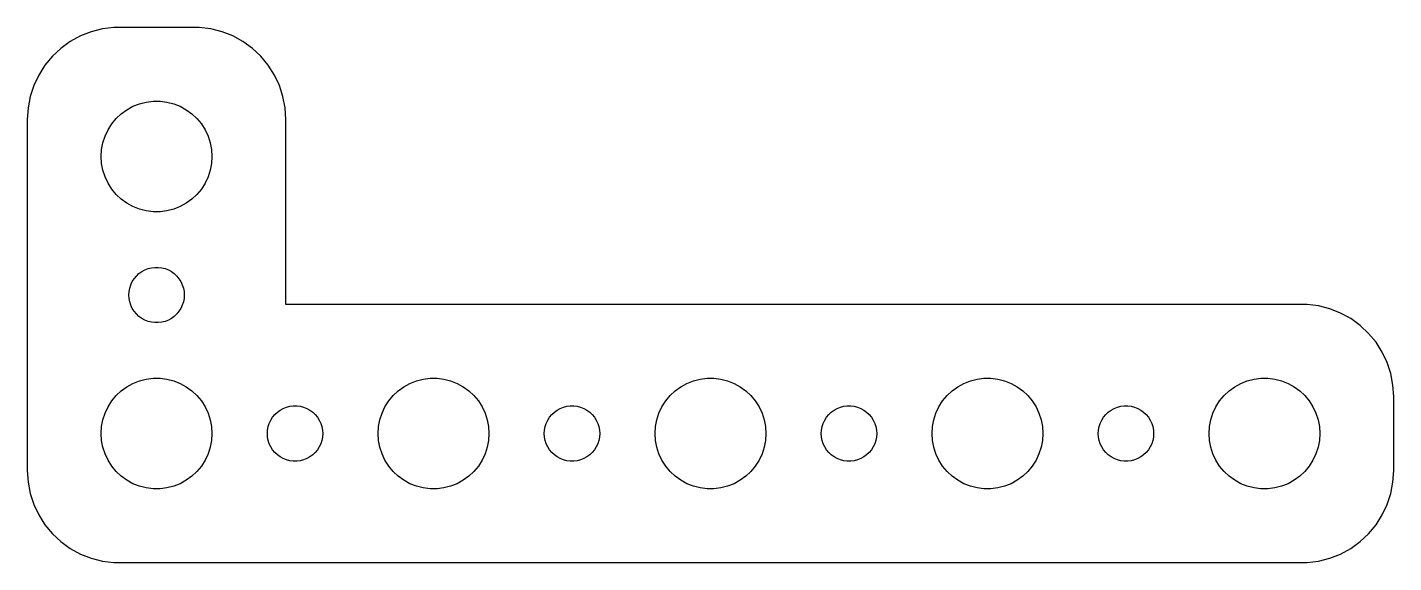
# Model space of a CAD drawing. Header units: metres. Extents: x -37 to 37, y 71 to 178.
# Drawn here: x -37 to 37, y 71 to 100 of the extents above; entities that cross this region are included whole.
import ezdxf

# ---------------------------------------------------------------- set-up
doc = ezdxf.new("R2010")
doc.units = ezdxf.units.M

msp = doc.modelspace()

# ---------------------------------------------------------------- linework, layer by layer
for p, q in [((-32.9369, 99.9114), (-33.5451, 99.7553)), ((-32.3139, 99.9901), (-32.9369, 99.9114)), ((-27.686, 99.9901), (-32.3139, 99.9901)), ((-27.0631, 99.9114), (-27.686, 99.9901)), ((-26.4549, 99.7553), (-27.0631, 99.9114)), ((-34.6791, 99.2216), (-35.1871, 98.8526)), ((-34.1289, 99.5241), (-34.6791, 99.2216)), ((-33.5451, 99.7553), (-34.1289, 99.5241)), ((-25.8711, 99.5241), (-26.4549, 99.7553)), ((-25.3209, 99.2216), (-25.8711, 99.5241)), ((-24.8129, 98.8526), (-25.3209, 99.2216)), ((-35.6448, 98.4227), (-36.0451, 97.9389)), ((-35.1871, 98.8526), (-35.6448, 98.4227)), ((-24.3551, 98.4227), (-24.8129, 98.8526)), ((-23.9549, 97.9389), (-24.3551, 98.4227)), ((-36.0451, 97.9389), (-36.3815, 97.4088)), ((-23.6185, 97.4088), (-23.9549, 97.9389)), ((-36.3815, 97.4088), (-36.6489, 96.8406)), ((-23.3511, 96.8406), (-23.6185, 97.4088)), ((-36.8429, 96.2434), (-36.9606, 95.6267)), ((-36.6489, 96.8406), (-36.8429, 96.2434)), ((-23.1571, 96.2434), (-23.3511, 96.8406)), ((-23.0394, 95.6267), (-23.1571, 96.2434)), ((-36.9606, 95.6267), (-37, 95)), ((-31.9123, 95.3115), (-31.6075, 95.533)), ((-31.6075, 95.533), (-31.2773, 95.7145)), ((-31.2773, 95.7145), (-30.927, 95.8532)), ((-30.927, 95.8532), (-30.5621, 95.9469)), ((-30.5621, 95.9469), (-30.1884, 95.9941)), ((-30.1884, 95.9941), (-29.8116, 95.9941)), ((-29.8116, 95.9941), (-29.4379, 95.9469)), ((-29.4379, 95.9469), (-29.0729, 95.8532)), ((-29.0729, 95.8532), (-28.7227, 95.7145)), ((-28.7227, 95.7145), (-28.3925, 95.533)), ((-28.3925, 95.533), (-28.0877, 95.3115)), ((-23, 95), (-23.0394, 95.6267)), ((-37, 95), (-37, 76)), ((-32.6289, 94.4453), (-32.427, 94.7634)), ((-32.427, 94.7634), (-32.1869, 95.0536)), ((-32.1869, 95.0536), (-31.9123, 95.3115)), ((-28.0877, 95.3115), (-27.8131, 95.0536)), ((-27.8131, 95.0536), (-27.5729, 94.7634)), ((-27.5729, 94.7634), (-27.3711, 94.4453)), ((-23, 84.9901), (-23, 95)), ((-32.9057, 93.7461), (-32.7893, 94.1044)), ((-32.7893, 94.1044), (-32.6289, 94.4453)), ((-27.3711, 94.4453), (-27.2107, 94.1044)), ((-27.2107, 94.1044), (-27.0942, 93.7461)), ((-33, 93), (-32.9763, 93.376)), ((-32.9763, 93.376), (-32.9057, 93.7461)), ((-27.0942, 93.7461), (-27.0237, 93.376)), ((-27.0237, 93.376), (-27, 93)), ((-32.9763, 92.624), (-33, 93)), ((-32.9057, 92.2539), (-32.9763, 92.624)), ((-27.0237, 92.624), (-27.0942, 92.2539)), ((-27, 93), (-27.0237, 92.624)), ((-32.7893, 91.8956), (-32.9057, 92.2539)), ((-32.6289, 91.5547), (-32.7893, 91.8956)), ((-27.2107, 91.8956), (-27.3711, 91.5547)), ((-27.0942, 92.2539), (-27.2107, 91.8956)), ((-32.427, 91.2366), (-32.6289, 91.5547)), ((-32.1869, 90.9464), (-32.427, 91.2366)), ((-27.5729, 91.2366), (-27.8131, 90.9464)), ((-27.3711, 91.5547), (-27.5729, 91.2366)), ((-31.9123, 90.6884), (-32.1869, 90.9464)), ((-31.6075, 90.467), (-31.9123, 90.6884)), ((-31.2773, 90.2855), (-31.6075, 90.467)), ((-30.927, 90.1468), (-31.2773, 90.2855)), ((-28.7227, 90.2855), (-29.0729, 90.1468)), ((-28.3925, 90.467), (-28.7227, 90.2855)), ((-28.0877, 90.6884), (-28.3925, 90.467)), ((-27.8131, 90.9464), (-28.0877, 90.6884)), ((-30.5621, 90.0531), (-30.927, 90.1468)), ((-30.1884, 90.0059), (-30.5621, 90.0531)), ((-29.8116, 90.0059), (-30.1884, 90.0059)), ((-29.4379, 90.0531), (-29.8116, 90.0059)), ((-29.0729, 90.1468), (-29.4379, 90.0531)), ((-31.0934, 86.5268), (-30.9561, 86.6558)), ((-30.9561, 86.6558), (-30.8037, 86.7665)), ((-30.8037, 86.7665), (-30.6387, 86.8572)), ((-30.6387, 86.8572), (-30.4635, 86.9266)), ((-30.4635, 86.9266), (-30.2811, 86.9734)), ((-30.2811, 86.9734), (-30.0942, 86.997)), ((-30.0942, 86.997), (-29.9058, 86.997)), ((-29.9058, 86.997), (-29.7189, 86.9734)), ((-29.7189, 86.9734), (-29.5365, 86.9266)), ((-29.5365, 86.9266), (-29.3613, 86.8572)), ((-29.3613, 86.8572), (-29.1963, 86.7665)), ((-29.1963, 86.7665), (-29.0439, 86.6558)), ((-29.0439, 86.6558), (-28.9065, 86.5268)), ((-31.4882, 85.688), (-31.4529, 85.873)), ((-31.4529, 85.873), (-31.3947, 86.0522)), ((-31.3947, 86.0522), (-31.3145, 86.2226)), ((-31.3145, 86.2226), (-31.2135, 86.3817)), ((-31.2135, 86.3817), (-31.0934, 86.5268)), ((-28.9065, 86.5268), (-28.7865, 86.3817)), ((-28.7865, 86.3817), (-28.6855, 86.2226)), ((-28.6855, 86.2226), (-28.6053, 86.0522)), ((-28.6053, 86.0522), (-28.5471, 85.873)), ((-28.5471, 85.873), (-28.5118, 85.688)), ((-31.5, 85.5), (-31.4882, 85.688)), ((-31.4882, 85.312), (-31.5, 85.5)), ((-31.4529, 85.127), (-31.4882, 85.312)), ((-31.3947, 84.9478), (-31.4529, 85.127)), ((-28.5471, 85.127), (-28.6053, 84.9478)), ((-28.5118, 85.312), (-28.5471, 85.127)), ((-28.5118, 85.688), (-28.5, 85.5)), ((-28.5, 85.5), (-28.5118, 85.312)), ((-31.3145, 84.7774), (-31.3947, 84.9478)), ((-31.2135, 84.6183), (-31.3145, 84.7774)), ((-31.0934, 84.4732), (-31.2135, 84.6183)), ((-30.9561, 84.3442), (-31.0934, 84.4732)), ((-28.9065, 84.4732), (-29.0439, 84.3442)), ((-28.7865, 84.6183), (-28.9065, 84.4732)), ((-28.6855, 84.7774), (-28.7865, 84.6183)), ((-28.6053, 84.9478), (-28.6855, 84.7774)), ((32.3139, 84.9901), (-23, 84.9901)), ((32.9369, 84.9114), (32.3139, 84.9901)), ((33.5451, 84.7553), (32.9369, 84.9114)), ((34.1289, 84.5241), (33.5451, 84.7553)), ((34.6791, 84.2216), (34.1289, 84.5241)), ((-30.8037, 84.2335), (-30.9561, 84.3442)), ((-30.6387, 84.1427), (-30.8037, 84.2335)), ((-30.4635, 84.0734), (-30.6387, 84.1427)), ((-30.2811, 84.0266), (-30.4635, 84.0734)), ((-30.0942, 84.0029), (-30.2811, 84.0266)), ((-29.9058, 84.0029), (-30.0942, 84.0029)), ((-29.7189, 84.0266), (-29.9058, 84.0029)), ((-29.5365, 84.0734), (-29.7189, 84.0266)), ((-29.3613, 84.1427), (-29.5365, 84.0734)), ((-29.1963, 84.2335), (-29.3613, 84.1427)), ((-29.0439, 84.3442), (-29.1963, 84.2335)), ((35.1871, 83.8526), (34.6791, 84.2216)), ((35.6448, 83.4227), (35.1871, 83.8526)), ((36.0451, 82.9389), (35.6448, 83.4227)), ((36.3815, 82.4088), (36.0451, 82.9389)), ((36.6489, 81.8406), (36.3815, 82.4088)), ((36.8429, 81.2434), (36.6489, 81.8406)), ((-31.6075, 80.533), (-31.2773, 80.7145)), ((-31.2773, 80.7145), (-30.927, 80.8532)), ((-30.927, 80.8532), (-30.5621, 80.9469)), ((-30.5621, 80.9469), (-30.1884, 80.9941)), ((-30.1884, 80.9941), (-29.8116, 80.9941)), ((-29.8116, 80.9941), (-29.4379, 80.9469)), ((-29.4379, 80.9469), (-29.0729, 80.8532)), ((-29.0729, 80.8532), (-28.7227, 80.7145)), ((-28.7227, 80.7145), (-28.3925, 80.533)), ((-16.6075, 80.533), (-16.2773, 80.7145)), ((-16.2773, 80.7145), (-15.927, 80.8532)), ((-15.927, 80.8532), (-15.5621, 80.9469)), ((-15.5621, 80.9469), (-15.1884, 80.9941)), ((-15.1884, 80.9941), (-14.8116, 80.9941)), ((-14.8116, 80.9941), (-14.4379, 80.9469)), ((-14.4379, 80.9469), (-14.0729, 80.8532)), ((-14.0729, 80.8532), (-13.7227, 80.7145)), ((-13.7227, 80.7145), (-13.3925, 80.533)), ((-1.60747, 80.533), (-1.27733, 80.7145)), ((-1.27733, 80.7145), (-0.92705, 80.8532)), ((-0.92705, 80.8532), (-0.56213, 80.9469)), ((-0.56213, 80.9469), (-0.18837, 80.9941)), ((-0.18837, 80.9941), (0.18837, 80.9941)), ((0.18837, 80.9941), (0.56213, 80.9469)), ((0.56213, 80.9469), (0.92705, 80.8532)), ((0.92705, 80.8532), (1.27733, 80.7145)), ((1.27733, 80.7145), (1.60747, 80.533)), ((13.3925, 80.533), (13.7227, 80.7145)), ((13.7227, 80.7145), (14.0729, 80.8532)), ((14.0729, 80.8532), (14.4379, 80.9469)), ((14.4379, 80.9469), (14.8116, 80.9941)), ((14.8116, 80.9941), (15.1884, 80.9941)), ((15.1884, 80.9941), (15.5621, 80.9469)), ((15.5621, 80.9469), (15.927, 80.8532)), ((15.927, 80.8532), (16.2773, 80.7145)), ((16.2773, 80.7145), (16.6075, 80.533)), ((28.3925, 80.533), (28.7227, 80.7145)), ((28.7227, 80.7145), (29.0729, 80.8532)), ((29.0729, 80.8532), (29.4379, 80.9469)), ((29.4379, 80.9469), (29.8116, 80.9941)), ((29.8116, 80.9941), (30.1884, 80.9941)), ((30.1884, 80.9941), (30.5621, 80.9469)), ((30.5621, 80.9469), (30.927, 80.8532)), ((30.927, 80.8532), (31.2773, 80.7145)), ((31.2773, 80.7145), (31.6075, 80.533)), ((36.9606, 80.6267), (36.8429, 81.2434)), ((-32.427, 79.7634), (-32.1869, 80.0536)), ((-32.1869, 80.0536), (-31.9123, 80.3115)), ((-31.9123, 80.3115), (-31.6075, 80.533)), ((-28.3925, 80.533), (-28.0877, 80.3115)), ((-28.0877, 80.3115), (-27.8131, 80.0536)), ((-27.8131, 80.0536), (-27.5729, 79.7634)), ((-17.427, 79.7634), (-17.1869, 80.0536)), ((-17.1869, 80.0536), (-16.9123, 80.3115)), ((-16.9123, 80.3115), (-16.6075, 80.533)), ((-13.3925, 80.533), (-13.0877, 80.3115)), ((-13.0877, 80.3115), (-12.8131, 80.0536)), ((-12.8131, 80.0536), (-12.5729, 79.7634)), ((-2.42705, 79.7634), (-2.1869, 80.0536)), ((-2.1869, 80.0536), (-1.91226, 80.3115)), ((-1.91226, 80.3115), (-1.60747, 80.533)), ((1.60747, 80.533), (1.91226, 80.3115)), ((1.91226, 80.3115), (2.1869, 80.0536)), ((2.1869, 80.0536), (2.42705, 79.7634)), ((12.5729, 79.7634), (12.8131, 80.0536)), ((12.8131, 80.0536), (13.0877, 80.3115)), ((13.0877, 80.3115), (13.3925, 80.533)), ((16.6075, 80.533), (16.9123, 80.3115)), ((16.9123, 80.3115), (17.1869, 80.0536)), ((17.1869, 80.0536), (17.427, 79.7634)), ((27.5729, 79.7634), (27.8131, 80.0536)), ((27.8131, 80.0536), (28.0877, 80.3115)), ((28.0877, 80.3115), (28.3925, 80.533)), ((31.6075, 80.533), (31.9123, 80.3115)), ((31.9123, 80.3115), (32.1869, 80.0536)), ((32.1869, 80.0536), (32.427, 79.7634)), ((37, 80), (36.9606, 80.6267)), ((37, 76), (37, 80)), ((-32.7893, 79.1044), (-32.6289, 79.4453)), ((-32.6289, 79.4453), (-32.427, 79.7634)), ((-27.5729, 79.7634), (-27.3711, 79.4453)), ((-27.3711, 79.4453), (-27.2107, 79.1044)), ((-23.4561, 79.1558), (-23.3037, 79.2665)), ((-23.3037, 79.2665), (-23.1387, 79.3572)), ((-23.1387, 79.3572), (-22.9635, 79.4266)), ((-22.9635, 79.4266), (-22.7811, 79.4734)), ((-22.7811, 79.4734), (-22.5942, 79.497)), ((-22.5942, 79.497), (-22.4058, 79.497)), ((-22.4058, 79.497), (-22.2189, 79.4734)), ((-22.2189, 79.4734), (-22.0365, 79.4266)), ((-22.0365, 79.4266), (-21.8613, 79.3572)), ((-21.8613, 79.3572), (-21.6963, 79.2665)), ((-21.6963, 79.2665), (-21.5439, 79.1558)), ((-17.7893, 79.1044), (-17.6289, 79.4453)), ((-17.6289, 79.4453), (-17.427, 79.7634)), ((-12.5729, 79.7634), (-12.3711, 79.4453)), ((-12.3711, 79.4453), (-12.2107, 79.1044)), ((-8.45613, 79.1558), (-8.30373, 79.2665)), ((-8.30373, 79.2665), (-8.13866, 79.3572)), ((-8.13866, 79.3572), (-7.96352, 79.4266)), ((-7.96352, 79.4266), (-7.78107, 79.4734)), ((-7.78107, 79.4734), (-7.59418, 79.497)), ((-7.59418, 79.497), (-7.40581, 79.497)), ((-7.40581, 79.497), (-7.21892, 79.4734)), ((-7.21892, 79.4734), (-7.03647, 79.4266)), ((-7.03647, 79.4266), (-6.86133, 79.3572)), ((-6.86133, 79.3572), (-6.69626, 79.2665)), ((-6.69626, 79.2665), (-6.54385, 79.1558)), ((-2.78932, 79.1044), (-2.62891, 79.4453)), ((-2.62891, 79.4453), (-2.42705, 79.7634)), ((2.42705, 79.7634), (2.62891, 79.4453)), ((2.62891, 79.4453), (2.78932, 79.1044)), ((6.54385, 79.1558), (6.69626, 79.2665)), ((6.69626, 79.2665), (6.86133, 79.3572)), ((6.86133, 79.3572), (7.03647, 79.4266)), ((7.03647, 79.4266), (7.21892, 79.4734)), ((7.21892, 79.4734), (7.40581, 79.497)), ((7.40581, 79.497), (7.59418, 79.497)), ((7.59418, 79.497), (7.78107, 79.4734)), ((7.78107, 79.4734), (7.96352, 79.4266)), ((7.96352, 79.4266), (8.13866, 79.3572)), ((8.13866, 79.3572), (8.30373, 79.2665)), ((8.30373, 79.2665), (8.45613, 79.1558)), ((12.2107, 79.1044), (12.3711, 79.4453)), ((12.3711, 79.4453), (12.5729, 79.7634)), ((17.427, 79.7634), (17.6289, 79.4453)), ((17.6289, 79.4453), (17.7893, 79.1044)), ((21.5439, 79.1558), (21.6963, 79.2665)), ((21.6963, 79.2665), (21.8613, 79.3572)), ((21.8613, 79.3572), (22.0365, 79.4266)), ((22.0365, 79.4266), (22.2189, 79.4734)), ((22.2189, 79.4734), (22.4058, 79.497)), ((22.4058, 79.497), (22.5942, 79.497)), ((22.5942, 79.497), (22.7811, 79.4734)), ((22.7811, 79.4734), (22.9635, 79.4266)), ((22.9635, 79.4266), (23.1387, 79.3572)), ((23.1387, 79.3572), (23.3037, 79.2665)), ((23.3037, 79.2665), (23.4561, 79.1558)), ((27.2107, 79.1044), (27.3711, 79.4453)), ((27.3711, 79.4453), (27.5729, 79.7634)), ((32.427, 79.7634), (32.6289, 79.4453)), ((32.6289, 79.4453), (32.7893, 79.1044)), ((-32.9763, 78.376), (-32.9057, 78.7461)), ((-32.9057, 78.7461), (-32.7893, 79.1044)), ((-27.2107, 79.1044), (-27.0942, 78.7461)), ((-27.0942, 78.7461), (-27.0237, 78.376)), ((-23.9529, 78.373), (-23.8947, 78.5522)), ((-23.8947, 78.5522), (-23.8145, 78.7226)), ((-23.8145, 78.7226), (-23.7135, 78.8817)), ((-23.7135, 78.8817), (-23.5934, 79.0268)), ((-23.5934, 79.0268), (-23.4561, 79.1558)), ((-21.5439, 79.1558), (-21.4065, 79.0268)), ((-21.4065, 79.0268), (-21.2865, 78.8817)), ((-21.2865, 78.8817), (-21.1855, 78.7226)), ((-21.1855, 78.7226), (-21.1053, 78.5522)), ((-21.1053, 78.5522), (-21.0471, 78.373)), ((-17.9763, 78.376), (-17.9057, 78.7461)), ((-17.9057, 78.7461), (-17.7893, 79.1044)), ((-12.2107, 79.1044), (-12.0942, 78.7461)), ((-12.0942, 78.7461), (-12.0237, 78.376)), ((-8.95287, 78.373), (-8.89465, 78.5522)), ((-8.89465, 78.5522), (-8.81445, 78.7226)), ((-8.81445, 78.7226), (-8.71352, 78.8817)), ((-8.71352, 78.8817), (-8.59344, 79.0268)), ((-8.59344, 79.0268), (-8.45613, 79.1558)), ((-6.54385, 79.1558), (-6.40654, 79.0268)), ((-6.40654, 79.0268), (-6.28647, 78.8817)), ((-6.28647, 78.8817), (-6.18553, 78.7226)), ((-6.18553, 78.7226), (-6.10533, 78.5522)), ((-6.10533, 78.5522), (-6.04712, 78.373)), ((-2.97633, 78.376), (-2.90575, 78.7461)), ((-2.90575, 78.7461), (-2.78932, 79.1044)), ((2.78932, 79.1044), (2.90575, 78.7461)), ((2.90575, 78.7461), (2.97633, 78.376)), ((6.04712, 78.373), (6.10533, 78.5522)), ((6.10533, 78.5522), (6.18553, 78.7226)), ((6.18553, 78.7226), (6.28647, 78.8817)), ((6.28647, 78.8817), (6.40654, 79.0268)), ((6.40654, 79.0268), (6.54385, 79.1558)), ((8.45613, 79.1558), (8.59344, 79.0268)), ((8.59344, 79.0268), (8.71352, 78.8817)), ((8.71352, 78.8817), (8.81445, 78.7226)), ((8.81445, 78.7226), (8.89465, 78.5522)), ((8.89465, 78.5522), (8.95287, 78.373)), ((12.0237, 78.376), (12.0942, 78.7461)), ((12.0942, 78.7461), (12.2107, 79.1044)), ((17.7893, 79.1044), (17.9057, 78.7461)), ((17.9057, 78.7461), (17.9763, 78.376)), ((21.0471, 78.373), (21.1053, 78.5522)), ((21.1053, 78.5522), (21.1855, 78.7226)), ((21.1855, 78.7226), (21.2865, 78.8817)), ((21.2865, 78.8817), (21.4065, 79.0268)), ((21.4065, 79.0268), (21.5439, 79.1558)), ((23.4561, 79.1558), (23.5934, 79.0268)), ((23.5934, 79.0268), (23.7135, 78.8817)), ((23.7135, 78.8817), (23.8145, 78.7226)), ((23.8145, 78.7226), (23.8947, 78.5522)), ((23.8947, 78.5522), (23.9529, 78.373)), ((27.0237, 78.376), (27.0942, 78.7461)), ((27.0942, 78.7461), (27.2107, 79.1044)), ((32.7893, 79.1044), (32.9057, 78.7461)), ((32.9057, 78.7461), (32.9763, 78.376)), ((-33, 78), (-32.9763, 78.376)), ((-32.9763, 77.624), (-33, 78)), ((-27.0237, 78.376), (-27, 78)), ((-27, 78), (-27.0237, 77.624)), ((-24, 78), (-23.9882, 78.188)), ((-23.9882, 77.812), (-24, 78)), ((-23.9882, 78.188), (-23.9529, 78.373)), ((-23.9529, 77.627), (-23.9882, 77.812)), ((-21.0471, 78.373), (-21.0118, 78.188)), ((-21.0118, 77.812), (-21.0471, 77.627)), ((-21.0118, 78.188), (-21, 78)), ((-21, 78), (-21.0118, 77.812)), ((-18, 78), (-17.9763, 78.376)), ((-17.9763, 77.624), (-18, 78)), ((-12.0237, 78.376), (-12, 78)), ((-12, 78), (-12.0237, 77.624)), ((-9, 78), (-8.98816, 78.188)), ((-8.98816, 77.812), (-9, 78)), ((-8.98816, 78.188), (-8.95287, 78.373)), ((-8.95287, 77.627), (-8.98816, 77.812)), ((-6.04712, 78.373), (-6.01183, 78.188)), ((-6.01183, 77.812), (-6.04712, 77.627)), ((-6.01183, 78.188), (-6, 78)), ((-6, 78), (-6.01183, 77.812)), ((-3, 78), (-2.97633, 78.376)), ((-2.97633, 77.624), (-3, 78)), ((2.97633, 78.376), (3, 78)), ((3, 78), (2.97633, 77.624)), ((6, 78), (6.01183, 78.188)), ((6.01183, 77.812), (6, 78)), ((6.01183, 78.188), (6.04712, 78.373)), ((6.04712, 77.627), (6.01183, 77.812)), ((8.95287, 78.373), (8.98816, 78.188)), ((8.98816, 77.812), (8.95287, 77.627)), ((8.98816, 78.188), (9, 78)), ((9, 78), (8.98816, 77.812)), ((12, 78), (12.0237, 78.376)), ((12.0237, 77.624), (12, 78)), ((17.9763, 78.376), (18, 78)), ((18, 78), (17.9763, 77.624)), ((21, 78), (21.0118, 78.188)), ((21.0118, 77.812), (21, 78)), ((21.0118, 78.188), (21.0471, 78.373)), ((21.0471, 77.627), (21.0118, 77.812)), ((23.9529, 78.373), (23.9882, 78.188)), ((23.9882, 77.812), (23.9529, 77.627)), ((23.9882, 78.188), (24, 78)), ((24, 78), (23.9882, 77.812)), ((27, 78), (27.0237, 78.376)), ((27.0237, 77.624), (27, 78)), ((32.9763, 78.376), (33, 78)), ((33, 78), (32.9763, 77.624)), ((-32.9057, 77.2539), (-32.9763, 77.624)), ((-32.7893, 76.8956), (-32.9057, 77.2539)), ((-27.0942, 77.2539), (-27.2107, 76.8956)), ((-27.0237, 77.624), (-27.0942, 77.2539)), ((-23.8947, 77.4478), (-23.9529, 77.627)), ((-23.8145, 77.2774), (-23.8947, 77.4478)), ((-23.7135, 77.1183), (-23.8145, 77.2774)), ((-23.5934, 76.9732), (-23.7135, 77.1183)), ((-23.4561, 76.8442), (-23.5934, 76.9732)), ((-21.4065, 76.9732), (-21.5439, 76.8442)), ((-21.2865, 77.1183), (-21.4065, 76.9732)), ((-21.1855, 77.2774), (-21.2865, 77.1183)), ((-21.1053, 77.4478), (-21.1855, 77.2774)), ((-21.0471, 77.627), (-21.1053, 77.4478)), ((-17.9057, 77.2539), (-17.9763, 77.624)), ((-17.7893, 76.8956), (-17.9057, 77.2539)), ((-12.0942, 77.2539), (-12.2107, 76.8956)), ((-12.0237, 77.624), (-12.0942, 77.2539)), ((-8.89465, 77.4478), (-8.95287, 77.627)), ((-8.81445, 77.2774), (-8.89465, 77.4478)), ((-8.71352, 77.1183), (-8.81445, 77.2774)), ((-8.59344, 76.9732), (-8.71352, 77.1183)), ((-8.45613, 76.8442), (-8.59344, 76.9732)), ((-6.40654, 76.9732), (-6.54385, 76.8442)), ((-6.28647, 77.1183), (-6.40654, 76.9732)), ((-6.18553, 77.2774), (-6.28647, 77.1183)), ((-6.10533, 77.4478), (-6.18553, 77.2774)), ((-6.04712, 77.627), (-6.10533, 77.4478)), ((-2.90575, 77.2539), (-2.97633, 77.624)), ((-2.78932, 76.8956), (-2.90575, 77.2539)), ((2.90575, 77.2539), (2.78932, 76.8956)), ((2.97633, 77.624), (2.90575, 77.2539)), ((6.10533, 77.4478), (6.04712, 77.627)), ((6.18553, 77.2774), (6.10533, 77.4478)), ((6.28647, 77.1183), (6.18553, 77.2774)), ((6.40654, 76.9732), (6.28647, 77.1183)), ((6.54385, 76.8442), (6.40654, 76.9732)), ((8.59344, 76.9732), (8.45613, 76.8442)), ((8.71352, 77.1183), (8.59344, 76.9732)), ((8.81445, 77.2774), (8.71352, 77.1183)), ((8.89465, 77.4478), (8.81445, 77.2774)), ((8.95287, 77.627), (8.89465, 77.4478)), ((12.0942, 77.2539), (12.0237, 77.624)), ((12.2107, 76.8956), (12.0942, 77.2539)), ((17.9057, 77.2539), (17.7893, 76.8956)), ((17.9763, 77.624), (17.9057, 77.2539)), ((21.1053, 77.4478), (21.0471, 77.627)), ((21.1855, 77.2774), (21.1053, 77.4478)), ((21.2865, 77.1183), (21.1855, 77.2774)), ((21.4065, 76.9732), (21.2865, 77.1183)), ((21.5439, 76.8442), (21.4065, 76.9732)), ((23.5934, 76.9732), (23.4561, 76.8442)), ((23.7135, 77.1183), (23.5934, 76.9732)), ((23.8145, 77.2774), (23.7135, 77.1183)), ((23.8947, 77.4478), (23.8145, 77.2774)), ((23.9529, 77.627), (23.8947, 77.4478)), ((27.0942, 77.2539), (27.0237, 77.624)), ((27.2107, 76.8956), (27.0942, 77.2539)), ((32.9057, 77.2539), (32.7893, 76.8956)), ((32.9763, 77.624), (32.9057, 77.2539)), ((-32.6289, 76.5547), (-32.7893, 76.8956)), ((-32.427, 76.2366), (-32.6289, 76.5547)), ((-32.1869, 75.9464), (-32.427, 76.2366)), ((-27.5729, 76.2366), (-27.8131, 75.9464)), ((-27.3711, 76.5547), (-27.5729, 76.2366)), ((-27.2107, 76.8956), (-27.3711, 76.5547)), ((-23.3037, 76.7335), (-23.4561, 76.8442)), ((-23.1387, 76.6428), (-23.3037, 76.7335)), ((-22.9635, 76.5734), (-23.1387, 76.6428)), ((-22.7811, 76.5266), (-22.9635, 76.5734)), ((-22.5942, 76.503), (-22.7811, 76.5266)), ((-22.4058, 76.503), (-22.5942, 76.503)), ((-22.2189, 76.5266), (-22.4058, 76.503)), ((-22.0365, 76.5734), (-22.2189, 76.5266)), ((-21.8613, 76.6428), (-22.0365, 76.5734)), ((-21.6963, 76.7335), (-21.8613, 76.6428)), ((-21.5439, 76.8442), (-21.6963, 76.7335)), ((-17.6289, 76.5547), (-17.7893, 76.8956)), ((-17.427, 76.2366), (-17.6289, 76.5547)), ((-17.1869, 75.9464), (-17.427, 76.2366)), ((-12.5729, 76.2366), (-12.8131, 75.9464)), ((-12.3711, 76.5547), (-12.5729, 76.2366)), ((-12.2107, 76.8956), (-12.3711, 76.5547)), ((-8.30373, 76.7335), (-8.45613, 76.8442)), ((-8.13866, 76.6428), (-8.30373, 76.7335)), ((-7.96352, 76.5734), (-8.13866, 76.6428)), ((-7.78107, 76.5266), (-7.96352, 76.5734)), ((-7.59418, 76.503), (-7.78107, 76.5266)), ((-7.40581, 76.503), (-7.59418, 76.503)), ((-7.21892, 76.5266), (-7.40581, 76.503)), ((-7.03647, 76.5734), (-7.21892, 76.5266)), ((-6.86133, 76.6428), (-7.03647, 76.5734)), ((-6.69626, 76.7335), (-6.86133, 76.6428)), ((-6.54385, 76.8442), (-6.69626, 76.7335)), ((-2.62891, 76.5547), (-2.78932, 76.8956)), ((-2.42705, 76.2366), (-2.62891, 76.5547)), ((-2.1869, 75.9464), (-2.42705, 76.2366)), ((2.42705, 76.2366), (2.1869, 75.9464)), ((2.62891, 76.5547), (2.42705, 76.2366)), ((2.78932, 76.8956), (2.62891, 76.5547)), ((6.69626, 76.7335), (6.54385, 76.8442)), ((6.86133, 76.6428), (6.69626, 76.7335)), ((7.03647, 76.5734), (6.86133, 76.6428)), ((7.21892, 76.5266), (7.03647, 76.5734)), ((7.40581, 76.503), (7.21892, 76.5266)), ((7.59418, 76.503), (7.40581, 76.503)), ((7.78107, 76.5266), (7.59418, 76.503)), ((7.96352, 76.5734), (7.78107, 76.5266)), ((8.13866, 76.6428), (7.96352, 76.5734)), ((8.30373, 76.7335), (8.13866, 76.6428)), ((8.45613, 76.8442), (8.30373, 76.7335)), ((12.3711, 76.5547), (12.2107, 76.8956)), ((12.5729, 76.2366), (12.3711, 76.5547)), ((12.8131, 75.9464), (12.5729, 76.2366)), ((17.427, 76.2366), (17.1869, 75.9464)), ((17.6289, 76.5547), (17.427, 76.2366)), ((17.7893, 76.8956), (17.6289, 76.5547)), ((21.6963, 76.7335), (21.5439, 76.8442)), ((21.8613, 76.6428), (21.6963, 76.7335)), ((22.0365, 76.5734), (21.8613, 76.6428)), ((22.2189, 76.5266), (22.0365, 76.5734)), ((22.4058, 76.503), (22.2189, 76.5266)), ((22.5942, 76.503), (22.4058, 76.503)), ((22.7811, 76.5266), (22.5942, 76.503)), ((22.9635, 76.5734), (22.7811, 76.5266)), ((23.1387, 76.6428), (22.9635, 76.5734)), ((23.3037, 76.7335), (23.1387, 76.6428)), ((23.4561, 76.8442), (23.3037, 76.7335)), ((27.3711, 76.5547), (27.2107, 76.8956)), ((27.5729, 76.2366), (27.3711, 76.5547)), ((27.8131, 75.9464), (27.5729, 76.2366)), ((32.427, 76.2366), (32.1869, 75.9464)), ((32.6289, 76.5547), (32.427, 76.2366)), ((32.7893, 76.8956), (32.6289, 76.5547)), ((-37, 76), (-36.9606, 75.3733)), ((-31.9123, 75.6885), (-32.1869, 75.9464)), ((-31.6075, 75.467), (-31.9123, 75.6885)), ((-28.0877, 75.6885), (-28.3925, 75.467)), ((-27.8131, 75.9464), (-28.0877, 75.6885)), ((-16.9123, 75.6885), (-17.1869, 75.9464)), ((-16.6075, 75.467), (-16.9123, 75.6885)), ((-13.0877, 75.6885), (-13.3925, 75.467)), ((-12.8131, 75.9464), (-13.0877, 75.6885)), ((-1.91226, 75.6885), (-2.1869, 75.9464)), ((-1.60747, 75.467), (-1.91226, 75.6885)), ((1.91226, 75.6885), (1.60747, 75.467)), ((2.1869, 75.9464), (1.91226, 75.6885)), ((13.0877, 75.6885), (12.8131, 75.9464)), ((13.3925, 75.467), (13.0877, 75.6885)), ((16.9123, 75.6885), (16.6075, 75.467)), ((17.1869, 75.9464), (16.9123, 75.6885)), ((28.0877, 75.6885), (27.8131, 75.9464)), ((28.3925, 75.467), (28.0877, 75.6885)), ((31.9123, 75.6885), (31.6075, 75.467)), ((32.1869, 75.9464), (31.9123, 75.6885)), ((36.9606, 75.3733), (37, 76)), ((-36.9606, 75.3733), (-36.8429, 74.7566)), ((-36.8429, 74.7566), (-36.6489, 74.1594)), ((-31.2773, 75.2855), (-31.6075, 75.467)), ((-30.927, 75.1468), (-31.2773, 75.2855)), ((-30.5621, 75.0531), (-30.927, 75.1468)), ((-30.1884, 75.0059), (-30.5621, 75.0531)), ((-29.8116, 75.0059), (-30.1884, 75.0059)), ((-29.4379, 75.0531), (-29.8116, 75.0059)), ((-29.0729, 75.1468), (-29.4379, 75.0531)), ((-28.7227, 75.2855), (-29.0729, 75.1468)), ((-28.3925, 75.467), (-28.7227, 75.2855)), ((-16.2773, 75.2855), (-16.6075, 75.467)), ((-15.927, 75.1468), (-16.2773, 75.2855)), ((-15.5621, 75.0531), (-15.927, 75.1468)), ((-15.1884, 75.0059), (-15.5621, 75.0531)), ((-14.8116, 75.0059), (-15.1884, 75.0059)), ((-14.4379, 75.0531), (-14.8116, 75.0059)), ((-14.0729, 75.1468), (-14.4379, 75.0531)), ((-13.7227, 75.2855), (-14.0729, 75.1468)), ((-13.3925, 75.467), (-13.7227, 75.2855)), ((-1.27733, 75.2855), (-1.60747, 75.467)), ((-0.92705, 75.1468), (-1.27733, 75.2855)), ((-0.56213, 75.0531), (-0.92705, 75.1468)), ((-0.18837, 75.0059), (-0.56213, 75.0531)), ((0.18837, 75.0059), (-0.18837, 75.0059)), ((0.56213, 75.0531), (0.18837, 75.0059)), ((0.92705, 75.1468), (0.56213, 75.0531)), ((1.27733, 75.2855), (0.92705, 75.1468)), ((1.60747, 75.467), (1.27733, 75.2855)), ((13.7227, 75.2855), (13.3925, 75.467)), ((14.0729, 75.1468), (13.7227, 75.2855)), ((14.4379, 75.0531), (14.0729, 75.1468)), ((14.8116, 75.0059), (14.4379, 75.0531)), ((15.1884, 75.0059), (14.8116, 75.0059)), ((15.5621, 75.0531), (15.1884, 75.0059)), ((15.927, 75.1468), (15.5621, 75.0531)), ((16.2773, 75.2855), (15.927, 75.1468)), ((16.6075, 75.467), (16.2773, 75.2855)), ((28.7227, 75.2855), (28.3925, 75.467)), ((29.0729, 75.1468), (28.7227, 75.2855)), ((29.4379, 75.0531), (29.0729, 75.1468)), ((29.8116, 75.0059), (29.4379, 75.0531)), ((30.1884, 75.0059), (29.8116, 75.0059)), ((30.5621, 75.0531), (30.1884, 75.0059)), ((30.927, 75.1468), (30.5621, 75.0531)), ((31.2773, 75.2855), (30.927, 75.1468)), ((31.6075, 75.467), (31.2773, 75.2855)), ((36.6489, 74.1594), (36.8429, 74.7566)), ((36.8429, 74.7566), (36.9606, 75.3733)), ((-36.6489, 74.1594), (-36.3815, 73.5912)), ((36.3815, 73.5912), (36.6489, 74.1594)), ((-36.3815, 73.5912), (-36.0451, 73.0611)), ((36.0451, 73.0611), (36.3815, 73.5912)), ((-36.0451, 73.0611), (-35.6448, 72.5773)), ((-35.6448, 72.5773), (-35.1871, 72.1474)), ((35.1871, 72.1474), (35.6448, 72.5773)), ((35.6448, 72.5773), (36.0451, 73.0611)), ((-35.1871, 72.1474), (-34.6791, 71.7784)), ((34.6791, 71.7784), (35.1871, 72.1474)), ((-34.6791, 71.7784), (-34.1289, 71.4759)), ((-34.1289, 71.4759), (-33.5451, 71.2447)), ((-33.5451, 71.2447), (-32.9369, 71.0886)), ((-32.9369, 71.0886), (-32.3139, 71.0099)), ((32.3139, 71.0099), (32.9369, 71.0886)), ((32.9369, 71.0886), (33.5451, 71.2447)), ((33.5451, 71.2447), (34.1289, 71.4759)), ((34.1289, 71.4759), (34.6791, 71.7784)), ((-32.3139, 71.0099), (32.3139, 71.0099))]:
    msp.add_line(p, q)

doc.saveas('drawing.dxf')
